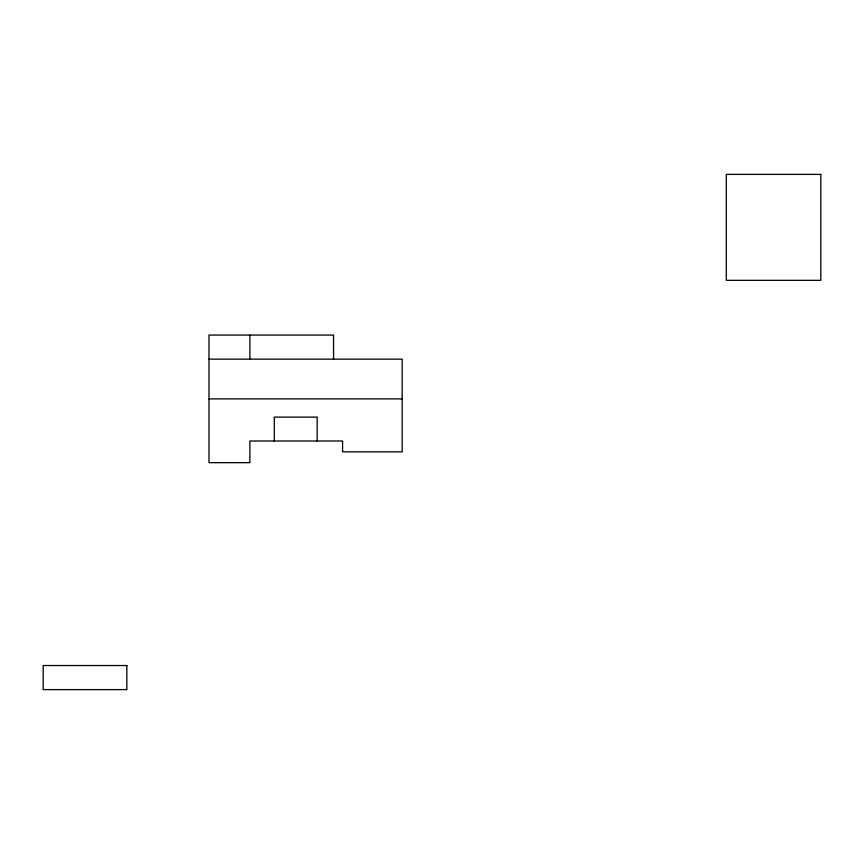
<?xml version="1.0" encoding="UTF-8"?>
<svg xmlns="http://www.w3.org/2000/svg" width="864" height="864" viewBox="0 0 864 864"><rect width="100%" height="100%" fill="white"/><g stroke="black" fill="none" stroke-linecap="round" stroke-linejoin="round"><path stroke-width="1.3" d="M208.98 359.154L402.17 359.154L402.17 451.84L342.587 451.84L342.587 441.007L249.901 441.007L249.901 462.672L208.98 462.672L208.98 335.07L333.558 335.07L333.558 359.154M208.98 398.876L402.17 398.876M317.153 441.007L317.153 417.118L274.298 417.118L274.298 441.007M249.901 335.07L249.901 359.154M820.8 174.398L726.311 174.398L726.311 280.325L820.8 280.325L820.8 174.398M126.857 665.528L43.2 665.528L43.2 689.602L126.857 689.602L126.857 665.528"/></g></svg>
